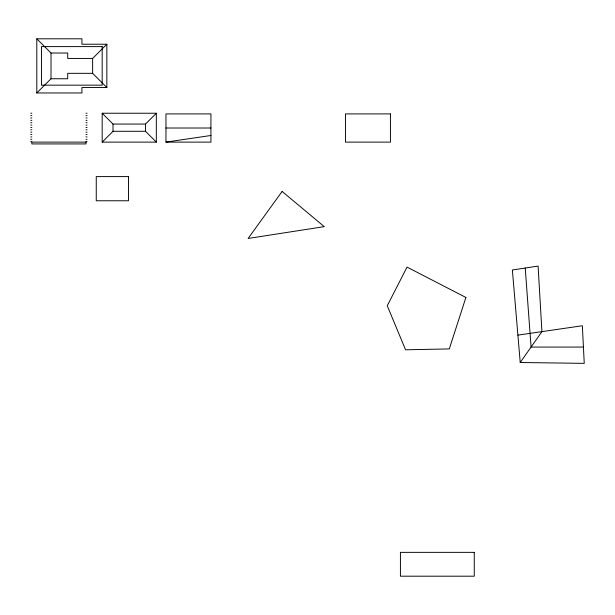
<?xml version="1.0" encoding="UTF-8"?>
<svg xmlns="http://www.w3.org/2000/svg" width="615" height="615" viewBox="0 0 615 615"><rect width="100%" height="100%" fill="white"/><g stroke="black" fill="none" stroke-linecap="round" stroke-linejoin="round"><path stroke-width="0.92" d="M520.221 362.496L541.923 331.631L538.094 266.08L512.372 269.993L520.221 362.496L584.25 363.365L582.344 325.75L517.899 335.129M36.8 92.965L51.014 78.751L51.014 53.021L36.8 38.806L81.933 38.806L81.933 44.226L106.841 44.226L106.841 87.545L81.933 87.545L81.933 92.965L36.8 92.965L36.8 38.806M51.014 53.021L67.719 53.021L67.719 58.44L92.627 58.44L106.841 44.226M102.182 142.119L113.014 131.287L145.509 131.287L156.333 142.119L156.333 113.237L102.182 113.237L102.182 142.119L156.333 142.119M102.182 113.237L113.014 124.061L145.509 124.061L156.333 113.237M165.958 142.119L210.93 142.119L210.93 113.913L165.958 113.913L165.958 142.119L210.93 135.485M106.841 87.545L92.627 73.331L67.719 73.331L67.719 78.751L51.014 78.751M30.75 113.237L31.834 113.237M85.992 113.237L87.069 113.237M30.75 115.605L31.834 115.605M85.992 115.605L87.069 115.605M30.75 117.972L31.834 117.972M85.992 117.972L87.069 117.972M30.75 120.34L31.834 120.34M85.992 120.34L87.069 120.34M30.75 122.708L31.834 122.708M85.992 122.708L87.069 122.708M30.75 125.076L31.834 125.076M85.992 125.076L87.069 125.076M30.75 127.451L31.834 127.451M85.992 127.451L87.069 127.451M165.958 128.012L210.93 128.012M30.75 129.819L31.834 129.819M85.992 129.819L87.069 129.819M30.75 132.187L31.834 132.187M85.992 132.187L87.069 132.187M30.75 134.554L31.834 134.554M85.992 134.554L87.069 134.554M30.75 136.922L31.834 136.922M85.992 136.922L87.069 136.922M30.75 139.29L31.834 139.29M85.992 139.29L87.069 139.29M30.75 141.665L31.834 141.665M85.992 141.665L87.069 141.665M583.42 347.068L531.076 347.068L525.233 268.04M145.509 124.061L145.509 131.287M113.014 124.061L113.014 131.287M92.627 58.44L92.627 73.331M465.893 297.46L449.296 348.92L405.569 349.797L387.258 305.747L407.038 267.102L465.893 297.46M282.116 191.442L248.122 238.459L324.266 226.643L282.116 191.442M102.182 46.609L41.466 46.609L41.466 85.162L102.182 85.162L102.182 46.609M390.44 113.913L345.469 113.913L345.469 142.119L390.44 142.119L390.44 113.913M85.992 142.119L31.834 142.119L31.834 143.925L85.992 143.925L85.992 142.119M128.481 176.605L96.255 176.605L96.255 200.767L128.481 200.767L128.481 176.605M474.265 552.362L400.427 552.362L400.427 576.193L474.265 576.193L474.265 552.362"/></g></svg>
